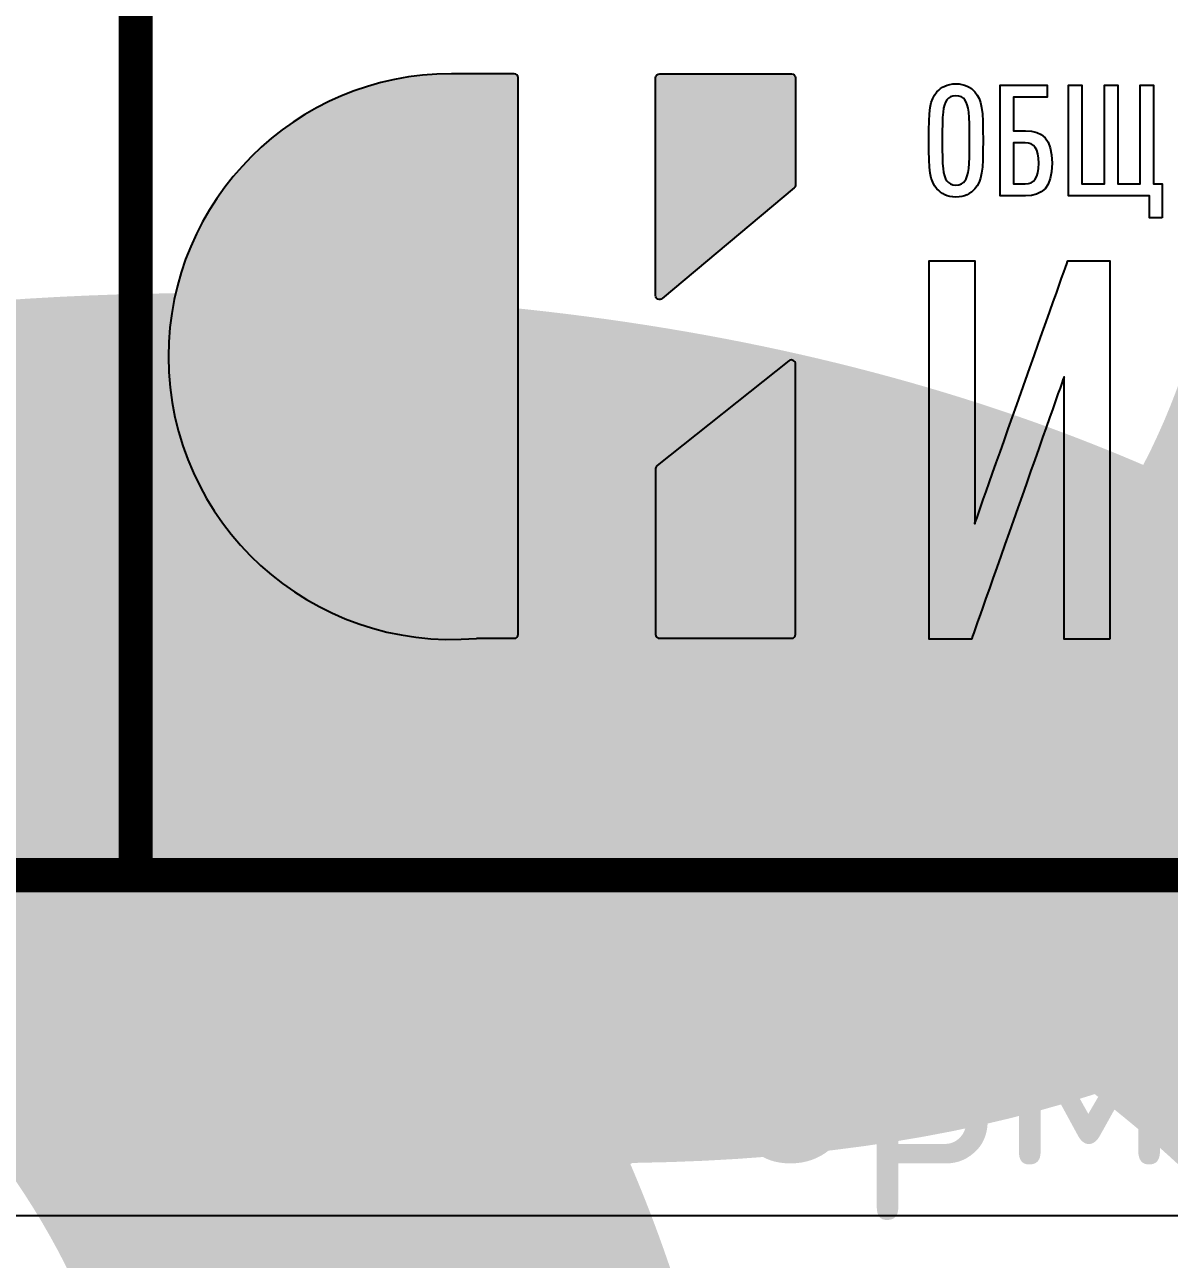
# Model space of a CAD drawing. Header units: millimetres. Extents: x 1642 to 8783, y 1095 to 5441.
# Drawn here: x 6121.37 to 6138.16, y 1174.39 to 1192.5 of the extents above; entities that cross this region are included whole.
import ezdxf
from ezdxf.enums import TextEntityAlignment as Align

# ---------------------------------------------------------------- set-up
doc = ezdxf.new("R2018")
doc.units = ezdxf.units.MM
doc.layers.add('layer 1', color=7, linetype='Continuous')
doc.layers.add('Размеры на чертеже', color=250, linetype='Continuous', lineweight=25)
doc.styles.add('-ISOCPEUR-', font='isocpeur.ttf')
doc.styles.get("Standard").update_dxf_attribs({"font": 'arial.ttf'})

# ---------------------------------------------------------------- blocks, each defined once
blk = doc.blocks.new('*U307')
blk.add_attdef('РАЗРАБОТАЛ', text='', height=2.5).set_placement((721.5005976890388, -264.224221812266), align=Align.MIDDLE_LEFT)
at = {"flags": 8}
for tag, height, p in [('ДАТА', 2.5, (761.0744886490843, -264.401556538995)), ('ЛИСТ', 3, (857.3877593080069, -271.9153466302735)), ('ЛИСТОВ', 3, (874.8877593080069, -271.9153466302735))]:
    blk.add_attdef(tag, text='', height=height, dxfattribs=at).set_placement(p, align=Align.MIDDLE_CENTER)
blk.add_attdef('ПРОВЕРИЛ', (721.7490166648167, -270.7292529197243), '', height=2.5)
at = {"lineweight": 30, "flags": 104}
for tag, p in [('ТЕПЛОВЫЕ_СЕТИ', (801, -269.5000000000002)), ('ИМЯ_ЧЕРТЕЖА', (801, -284.5000000000002))]:
    blk.add_attdef(tag, text='', height=3, dxfattribs=at).set_placement(p, align=Align.MIDDLE_CENTER)
at = {"style": '-ISOCPEUR-', "flags": 8}
blk.add_attdef('ФОРМАТ', text='', height=3, dxfattribs=at).set_placement((851.9722318023564, -294.7451189059736), align=Align.MIDDLE_CENTER)
blk = doc.blocks.new('Лого')
h = blk.add_hatch(color=151)
h.set_gradient(color1=(158, 191, 227), color2=(46, 54, 92), tint=1, name='HEMISPHERICAL')
edge = h.paths.add_edge_path()
edge.add_spline(control_points=[(0.3489983046232474, 0.4942887502749311), (-0.1908816953767527, 0.4467987502749313), (-0.6571016953767526, 0.8707187502749321), (-0.6571016953767526, 1.414618750274931), (-0.6571016953767526, 1.414618750274931), (-0.6571016953767526, 1.924938750274931), (-0.24341169537675, 2.338628750274932), (0.2669083046232501, 2.338628750274932), (0.2669083046232501, 2.338628750274932), (0.2669083046232501, 2.338628750274932), (0.4713983046232499, 2.338628750274932), (0.4713983046232499, 2.338628750274932), (0.4713983046232499, 2.338628750274932), (0.4786683046232483, 2.338628750274932), (0.4845983046232476, 2.332698750274933), (0.4845983046232476, 2.325428750274932), (0.4845983046232476, 2.325428750274932), (0.4845983046232476, 2.325428750274932), (0.4845983046232476, 0.5075387502749322), (0.4845983046232476, 0.5075387502749322), (0.4845983046232476, 0.5075387502749322), (0.4845983046232476, 0.5002687502749321), (0.4786683046232483, 0.494338750274931), (0.4713983046232499, 0.494338750274931), (0.4713983046232499, 0.494338750274931), (0.4713983046232499, 0.494338750274931), (0.3501583046232497, 0.494338750274931), (0.3501583046232497, 0.494338750274931), (0.3501583046232497, 0.494338750274931), (0.3497483046232475, 0.494338750274931), (0.3494083046232497, 0.4943287502749314), (0.3489983046232474, 0.4942887502749311)], knot_values=[0, 0, 0, 0, 0.1111111111111111, 0.1111111111111111, 0.1111111111111111, 0.1111213751111111, 0.2222222222222222, 0.2222222222222222, 0.2222222222222222, 0.2222324862222222, 0.3333333333333333, 0.3333333333333333, 0.3333333333333333, 0.3333435973333333, 0.4444444444444444, 0.4444444444444444, 0.4444444444444444, 0.4444547084444444, 0.5555555555555556, 0.5555555555555556, 0.5555555555555556, 0.5555658195555556, 0.6666666666666666, 0.6666666666666666, 0.6666666666666666, 0.6666769306666667, 0.7777777777777778, 0.7777777777777778, 0.7777777777777778, 0.7777880417777778, 1, 1, 1, 1], degree=3, periodic=0)
edge = h.paths.add_edge_path()
edge.add_spline(control_points=[(0.9550983046232489, 1.604018750274932), (0.9550983046232489, 1.604018750274932), (1.38534830462325, 1.965978750274932), (1.38534830462325, 1.965978750274932), (1.38534830462325, 1.965978750274932), (1.388428304623247, 1.968578750274931), (1.390038304623246, 1.972048750274931), (1.390038304623246, 1.976088750274933), (1.390038304623246, 1.976088750274933), (1.390038304623246, 1.976088750274933), (1.390038304623246, 2.325428750274932), (1.390038304623246, 2.325428750274932), (1.390038304623246, 2.325428750274932), (1.390038304623246, 2.332698750274933), (1.38411830462325, 2.338628750274932), (1.376838304623249, 2.338628750274932), (1.376838304623249, 2.338628750274932), (1.376838304623249, 2.338628750274932), (0.9465983046232473, 2.338628750274932), (0.9465983046232473, 2.338628750274932), (0.9465983046232473, 2.338628750274932), (0.939328304623249, 2.338628750274932), (0.9333983046232461, 2.332698750274933), (0.9333983046232461, 2.325428750274932), (0.9333983046232461, 2.325428750274932), (0.9333983046232461, 2.325428750274932), (0.9333983046232461, 1.614118750274931), (0.9333983046232461, 1.614118750274931), (0.9333983046232461, 1.614118750274931), (0.9333983046232461, 1.608858750274932), (0.9362683046232476, 1.604358750274931), (0.9410283046232486, 1.602138750274932), (0.9410283046232486, 1.602138750274932), (0.9457983046232492, 1.599938750274932), (0.9510783046232483, 1.600638750274932), (0.9550983046232489, 1.604018750274932)], knot_values=[0, 0, 0, 0, 0.1, 0.1, 0.1, 0.100010264, 0.2, 0.2, 0.2, 0.200010264, 0.3, 0.3, 0.3, 0.300010264, 0.4, 0.4, 0.4, 0.400010264, 0.5, 0.5, 0.5, 0.500010264, 0.6, 0.6, 0.6, 0.600010264, 0.7, 0.7, 0.7, 0.700010264, 0.8, 0.8, 0.8, 0.8000102640000001, 1, 1, 1, 1], degree=3, periodic=0)
edge = h.paths.add_edge_path()
edge.add_spline(control_points=[(0.9383883046232491, 1.059308750274932), (0.9383883046232491, 1.059308750274932), (1.368628304623247, 1.400708750274932), (1.368628304623247, 1.400708750274932), (1.368628304623247, 1.400708750274932), (1.372698304623249, 1.403928750274932), (1.377908304623247, 1.404508750274932), (1.382588304623248, 1.402258750274932), (1.382588304623248, 1.402258750274932), (1.387258304623249, 1.400008750274932), (1.390038304623246, 1.395558750274931), (1.390038304623246, 1.390378750274932), (1.390038304623246, 1.390378750274932), (1.390038304623246, 1.390378750274932), (1.390038304623246, 0.5075387502749322), (1.390038304623246, 0.5075387502749322), (1.390038304623246, 0.5075387502749322), (1.390038304623246, 0.5002687502749321), (1.38411830462325, 0.494338750274931), (1.376838304623249, 0.494338750274931), (1.376838304623249, 0.494338750274931), (1.376838304623249, 0.494338750274931), (0.9465983046232473, 0.494338750274931), (0.9465983046232473, 0.494338750274931), (0.9465983046232473, 0.494338750274931), (0.939328304623249, 0.494338750274931), (0.9333983046232461, 0.5002687502749321), (0.9333983046232461, 0.5075387502749322), (0.9333983046232461, 0.5075387502749322), (0.9333983046232461, 0.5075387502749322), (0.9333983046232461, 1.048968750274932), (0.9333983046232461, 1.048968750274932), (0.9333983046232461, 1.048968750274932), (0.9333983046232461, 1.053128750274931), (0.9351283046232481, 1.056718750274932), (0.9383883046232491, 1.059308750274932)], knot_values=[0, 0, 0, 0, 0.1, 0.1, 0.1, 0.100010264, 0.2, 0.2, 0.2, 0.200010264, 0.3, 0.3, 0.3, 0.300010264, 0.4, 0.4, 0.4, 0.400010264, 0.5, 0.5, 0.5, 0.500010264, 0.6, 0.6, 0.6, 0.600010264, 0.7, 0.7, 0.7, 0.700010264, 0.8, 0.8, 0.8, 0.8000102640000001, 1, 1, 1, 1], degree=3, periodic=0)
at = {"layer": 'layer 1', "color": 159}
for points, knots in [([(0.3489983046232474, 0.4942887502749311), (-0.1908816953767527, 0.4467987502749313), (-0.6571016953767526, 0.8707187502749321), (-0.6571016953767526, 1.414618750274931), (-0.6571016953767526, 1.414618750274931), (-0.6571016953767526, 1.924938750274931), (-0.24341169537675, 2.338628750274932), (0.2669083046232501, 2.338628750274932), (0.2669083046232501, 2.338628750274932), (0.2669083046232501, 2.338628750274932), (0.4713983046232499, 2.338628750274932), (0.4713983046232499, 2.338628750274932), (0.4713983046232499, 2.338628750274932), (0.4786683046232483, 2.338628750274932), (0.4845983046232476, 2.332698750274933), (0.4845983046232476, 2.325428750274932), (0.4845983046232476, 2.325428750274932), (0.4845983046232476, 2.325428750274932), (0.4845983046232476, 0.5075387502749322), (0.4845983046232476, 0.5075387502749322), (0.4845983046232476, 0.5075387502749322), (0.4845983046232476, 0.5002687502749321), (0.4786683046232483, 0.494338750274931), (0.4713983046232499, 0.494338750274931), (0.4713983046232499, 0.494338750274931), (0.4713983046232499, 0.494338750274931), (0.3501583046232497, 0.494338750274931), (0.3501583046232497, 0.494338750274931), (0.3501583046232497, 0.494338750274931), (0.3497483046232475, 0.494338750274931), (0.3494083046232497, 0.4943287502749314), (0.3489983046232474, 0.4942887502749311)], [0, 0, 0, 0, 0.1111111111111111, 0.1111111111111111, 0.1111111111111111, 0.1111111211111111, 0.2222222222222222, 0.2222222222222222, 0.2222222222222222, 0.2222222322222222, 0.3333333333333333, 0.3333333333333333, 0.3333333333333333, 0.3333333433333333, 0.4444444444444444, 0.4444444444444444, 0.4444444444444444, 0.4444444544444444, 0.5555555555555556, 0.5555555555555556, 0.5555555555555556, 0.5555555655555556, 0.6666666666666666, 0.6666666666666666, 0.6666666666666666, 0.6666666766666667, 0.7777777777777778, 0.7777777777777778, 0.7777777777777778, 0.7777777877777778, 1, 1, 1, 1]), ([(0.9550983046232489, 1.604018750274932), (0.9550983046232489, 1.604018750274932), (1.38534830462325, 1.965978750274932), (1.38534830462325, 1.965978750274932), (1.38534830462325, 1.965978750274932), (1.388428304623247, 1.968578750274931), (1.390038304623246, 1.972048750274931), (1.390038304623246, 1.976088750274933), (1.390038304623246, 1.976088750274933), (1.390038304623246, 1.976088750274933), (1.390038304623246, 2.325428750274932), (1.390038304623246, 2.325428750274932), (1.390038304623246, 2.325428750274932), (1.390038304623246, 2.332698750274933), (1.38411830462325, 2.338628750274932), (1.376838304623249, 2.338628750274932), (1.376838304623249, 2.338628750274932), (1.376838304623249, 2.338628750274932), (0.9465983046232473, 2.338628750274932), (0.9465983046232473, 2.338628750274932), (0.9465983046232473, 2.338628750274932), (0.939328304623249, 2.338628750274932), (0.9333983046232461, 2.332698750274933), (0.9333983046232461, 2.325428750274932), (0.9333983046232461, 2.325428750274932), (0.9333983046232461, 2.325428750274932), (0.9333983046232461, 1.614118750274931), (0.9333983046232461, 1.614118750274931), (0.9333983046232461, 1.614118750274931), (0.9333983046232461, 1.608858750274932), (0.9362683046232476, 1.604358750274931), (0.9410283046232486, 1.602138750274932), (0.9410283046232486, 1.602138750274932), (0.9457983046232492, 1.599938750274932), (0.9510783046232483, 1.600638750274932), (0.9550983046232489, 1.604018750274932)], [0, 0, 0, 0, 0.1, 0.1, 0.1, 0.10000001, 0.2, 0.2, 0.2, 0.20000001, 0.3, 0.3, 0.3, 0.30000001, 0.4, 0.4, 0.4, 0.40000001, 0.5, 0.5, 0.5, 0.50000001, 0.6, 0.6, 0.6, 0.60000001, 0.7, 0.7, 0.7, 0.70000001, 0.8, 0.8, 0.8, 0.8000000100000001, 1, 1, 1, 1]), ([(2.00226830462325, 2.120708750274932), (2.00226830462325, 2.220768750274932), (1.999218304623248, 2.253278750274932), (1.975858304623248, 2.279178750274932), (1.975858304623248, 2.279178750274932), (1.961628304623247, 2.294928750274932), (1.942328304623249, 2.305588750274932), (1.913888304623249, 2.305588750274932), (1.913888304623249, 2.305588750274932), (1.88544830462325, 2.305588750274932), (1.866148304623248, 2.294928750274932), (1.851918304623247, 2.279178750274932), (1.851918304623247, 2.279178750274932), (1.828558304623247, 2.253278750274932), (1.825508304623249, 2.220768750274932), (1.825508304623249, 2.120708750274932), (1.825508304623249, 2.120708750274932), (1.825508304623249, 2.020648750274932), (1.828558304623247, 1.988138750274931), (1.851918304623247, 1.962238750274931), (1.851918304623247, 1.962238750274931), (1.866148304623248, 1.946488750274932), (1.88544830462325, 1.935828750274931), (1.913888304623249, 1.935828750274931), (1.913888304623249, 1.935828750274931), (1.942328304623249, 1.935828750274931), (1.961628304623247, 1.946488750274932), (1.975858304623248, 1.962238750274931), (1.975858304623248, 1.962238750274931), (1.999218304623248, 1.988138750274931), (2.00226830462325, 2.020648750274932), (2.00226830462325, 2.120708750274932)], [0, 0, 0, 0, 0.1111111111111111, 0.1111111111111111, 0.1111111111111111, 0.1111111211111111, 0.2222222222222222, 0.2222222222222222, 0.2222222222222222, 0.2222222322222222, 0.3333333333333333, 0.3333333333333333, 0.3333333333333333, 0.3333333433333333, 0.4444444444444444, 0.4444444444444444, 0.4444444444444444, 0.4444444544444444, 0.5555555555555556, 0.5555555555555556, 0.5555555555555556, 0.5555555655555556, 0.6666666666666666, 0.6666666666666666, 0.6666666666666666, 0.6666666766666667, 0.7777777777777778, 0.7777777777777778, 0.7777777777777778, 0.7777777877777778, 1, 1, 1, 1]), ([(2.22777830462325, 2.046048750274931), (2.22777830462325, 2.126298750274932), (2.19578830462325, 2.152198750274932), (2.140928304623248, 2.152198750274932), (2.140928304623248, 2.152198750274932), (2.140928304623248, 2.152198750274932), (2.102328304623249, 2.152198750274932), (2.102328304623249, 2.152198750274932), (2.102328304623249, 2.152198750274932), (2.102328304623249, 2.152198750274932), (2.102328304623249, 2.262418750274932), (2.102328304623249, 2.262418750274932), (2.102328304623249, 2.262418750274932), (2.102328304623249, 2.262418750274932), (2.211528304623247, 2.262418750274932), (2.211528304623247, 2.262418750274932), (2.211528304623247, 2.262418750274932), (2.211528304623247, 2.262418750274932), (2.211528304623247, 2.301528750274931), (2.211528304623247, 2.301528750274931), (2.211528304623247, 2.301528750274931), (2.211528304623247, 2.301528750274931), (2.058648304623247, 2.301528750274931), (2.058648304623247, 2.301528750274931), (2.058648304623247, 2.301528750274931), (2.058648304623247, 2.301528750274931), (2.058648304623247, 1.939888750274932), (2.058648304623247, 1.939888750274932), (2.058648304623247, 1.939888750274932), (2.058648304623247, 1.939888750274932), (2.140928304623248, 1.939888750274932), (2.140928304623248, 1.939888750274932), (2.140928304623248, 1.939888750274932), (2.195278304623248, 1.939888750274932), (2.22777830462325, 1.966298750274932), (2.22777830462325, 2.046048750274931)], [0, 0, 0, 0, 0.1, 0.1, 0.1, 0.10000001, 0.2, 0.2, 0.2, 0.20000001, 0.3, 0.3, 0.3, 0.30000001, 0.4, 0.4, 0.4, 0.40000001, 0.5, 0.5, 0.5, 0.50000001, 0.6, 0.6, 0.6, 0.60000001, 0.7, 0.7, 0.7, 0.70000001, 0.8, 0.8, 0.8, 0.8000000100000001, 1, 1, 1, 1]), ([(2.587378304623247, 1.867768750274932), (2.587378304623247, 1.867768750274932), (2.587378304623247, 1.978998750274933), (2.587378304623247, 1.978998750274933), (2.587378304623247, 1.978998750274933), (2.587378304623247, 1.978998750274933), (2.558938304623247, 1.978998750274933), (2.558938304623247, 1.978998750274933), (2.558938304623247, 1.978998750274933), (2.558938304623247, 1.978998750274933), (2.558938304623247, 2.301528750274931), (2.558938304623247, 2.301528750274931), (2.558938304623247, 2.301528750274931), (2.558938304623247, 2.301528750274931), (2.515258304623249, 2.301528750274931), (2.515258304623249, 2.301528750274931), (2.515258304623249, 2.301528750274931), (2.515258304623249, 2.301528750274931), (2.515258304623249, 1.978998750274933), (2.515258304623249, 1.978998750274933), (2.515258304623249, 1.978998750274933), (2.515258304623249, 1.978998750274933), (2.44212830462325, 1.978998750274933), (2.44212830462325, 1.978998750274933), (2.44212830462325, 1.978998750274933), (2.44212830462325, 1.978998750274933), (2.44212830462325, 2.301528750274931), (2.44212830462325, 2.301528750274931), (2.44212830462325, 2.301528750274931), (2.44212830462325, 2.301528750274931), (2.398448304623248, 2.301528750274931), (2.398448304623248, 2.301528750274931), (2.398448304623248, 2.301528750274931), (2.398448304623248, 2.301528750274931), (2.398448304623248, 1.978998750274933), (2.398448304623248, 1.978998750274933), (2.398448304623248, 1.978998750274933), (2.398448304623248, 1.978998750274933), (2.325308304623249, 1.978998750274933), (2.325308304623249, 1.978998750274933), (2.325308304623249, 1.978998750274933), (2.325308304623249, 1.978998750274933), (2.325308304623249, 2.301528750274931), (2.325308304623249, 2.301528750274931), (2.325308304623249, 2.301528750274931), (2.325308304623249, 2.301528750274931), (2.281628304623247, 2.301528750274931), (2.281628304623247, 2.301528750274931), (2.281628304623247, 2.301528750274931), (2.281628304623247, 2.301528750274931), (2.281628304623247, 1.939888750274932), (2.281628304623247, 1.939888750274932), (2.281628304623247, 1.939888750274932), (2.281628304623247, 1.939888750274932), (2.545738304623249, 1.939888750274932), (2.545738304623249, 1.939888750274932), (2.545738304623249, 1.939888750274932), (2.545738304623249, 1.939888750274932), (2.545738304623249, 1.867768750274932), (2.545738304623249, 1.867768750274932), (2.545738304623249, 1.867768750274932), (2.545738304623249, 1.867768750274932), (2.587378304623247, 1.867768750274932), (2.587378304623247, 1.867768750274932)], [0, 0, 0, 0, 0.0588235294117647, 0.0588235294117647, 0.0588235294117647, 0.0588235394117647, 0.1176470588235294, 0.1176470588235294, 0.1176470588235294, 0.1176470688235294, 0.1764705882352941, 0.1764705882352941, 0.1764705882352941, 0.1764705982352941, 0.2352941176470588, 0.2352941176470588, 0.2352941176470588, 0.2352941276470588, 0.2941176470588235, 0.2941176470588235, 0.2941176470588235, 0.2941176570588235, 0.3529411764705883, 0.3529411764705883, 0.3529411764705883, 0.3529411864705883, 0.4117647058823529, 0.4117647058823529, 0.4117647058823529, 0.4117647158823529, 0.4705882352941176, 0.4705882352941176, 0.4705882352941176, 0.4705882452941176, 0.5294117647058824, 0.5294117647058824, 0.5294117647058824, 0.5294117747058824, 0.5882352941176471, 0.5882352941176471, 0.5882352941176471, 0.5882353041176471, 0.6470588235294118, 0.6470588235294118, 0.6470588235294118, 0.6470588335294118, 0.7058823529411765, 0.7058823529411765, 0.7058823529411765, 0.7058823629411766, 0.7647058823529411, 0.7647058823529411, 0.7647058823529411, 0.7647058923529412, 0.8235294117647058, 0.8235294117647058, 0.8235294117647058, 0.8235294217647059, 0.8823529411764706, 0.8823529411764706, 0.8823529411764706, 0.8823529511764706, 1, 1, 1, 1]), ([(1.958588304623248, 2.120708750274932), (1.958588304623248, 2.034868750274931), (1.956048304623248, 2.005918750274931), (1.94334830462325, 1.988648750274931), (1.94334830462325, 1.988648750274931), (1.93724830462325, 1.980518750274932), (1.928108304623247, 1.974938750274932), (1.913888304623249, 1.974938750274932), (1.913888304623249, 1.974938750274932), (1.899668304623248, 1.974938750274932), (1.890018304623247, 1.980518750274932), (1.883918304623247, 1.988648750274931), (1.883918304623247, 1.988648750274931), (1.871228304623248, 2.005918750274931), (1.869188304623247, 2.034868750274931), (1.869188304623247, 2.120708750274932), (1.869188304623247, 2.120708750274932), (1.869188304623247, 2.206548750274932), (1.871228304623248, 2.235498750274932), (1.883918304623247, 2.252768750274932), (1.883918304623247, 2.252768750274932), (1.890018304623247, 2.260898750274931), (1.899668304623248, 2.266478750274931), (1.913888304623249, 2.266478750274931), (1.913888304623249, 2.266478750274931), (1.928108304623247, 2.266478750274931), (1.93724830462325, 2.260898750274931), (1.94334830462325, 2.252768750274932), (1.94334830462325, 2.252768750274932), (1.956048304623248, 2.235498750274932), (1.958588304623248, 2.206548750274932), (1.958588304623248, 2.120708750274932)], [0, 0, 0, 0, 0.1111111111111111, 0.1111111111111111, 0.1111111111111111, 0.1111111211111111, 0.2222222222222222, 0.2222222222222222, 0.2222222222222222, 0.2222222322222222, 0.3333333333333333, 0.3333333333333333, 0.3333333333333333, 0.3333333433333333, 0.4444444444444444, 0.4444444444444444, 0.4444444444444444, 0.4444444544444444, 0.5555555555555556, 0.5555555555555556, 0.5555555555555556, 0.5555555655555556, 0.6666666666666666, 0.6666666666666666, 0.6666666666666666, 0.6666666766666667, 0.7777777777777778, 0.7777777777777778, 0.7777777777777778, 0.7777777877777778, 1, 1, 1, 1]), ([(2.184098304623248, 2.046048750274931), (2.184098304623248, 1.997278750274932), (2.168868304623249, 1.978998750274933), (2.14041830462325, 1.978998750274933), (2.14041830462325, 1.978998750274933), (2.14041830462325, 1.978998750274933), (2.102328304623249, 1.978998750274933), (2.102328304623249, 1.978998750274933), (2.102328304623249, 1.978998750274933), (2.102328304623249, 1.978998750274933), (2.102328304623249, 2.112578750274931), (2.102328304623249, 2.112578750274931), (2.102328304623249, 2.112578750274931), (2.102328304623249, 2.112578750274931), (2.14041830462325, 2.112578750274931), (2.14041830462325, 2.112578750274931), (2.14041830462325, 2.112578750274931), (2.168868304623249, 2.112578750274931), (2.184098304623248, 2.094808750274932), (2.184098304623248, 2.046048750274931)], [0, 0, 0, 0, 0.1666666666666667, 0.1666666666666667, 0.1666666666666667, 0.1666666766666667, 0.3333333333333333, 0.3333333333333333, 0.3333333333333333, 0.3333333433333333, 0.5, 0.5, 0.5, 0.50000001, 0.6666666666666666, 0.6666666666666666, 0.6666666666666666, 0.6666666766666667, 1, 1, 1, 1]), ([(2.416048304623249, 0.491428750274931), (2.416048304623249, 0.491428750274931), (2.416048304623249, 1.727178750274932), (2.416048304623249, 1.727178750274932), (2.416048304623249, 1.727178750274932), (2.416048304623249, 1.727178750274932), (2.278948304623249, 1.727178750274932), (2.278948304623249, 1.727178750274932), (2.278948304623249, 1.727178750274932), (2.278948304623249, 1.727178750274932), (1.975218304623247, 0.8680587502749315), (1.975218304623247, 0.8680587502749315), (1.975218304623247, 0.8680587502749315), (1.975218304623247, 0.8680587502749315), (1.975218304623247, 1.727178750274932), (1.975218304623247, 1.727178750274932), (1.975218304623247, 1.727178750274932), (1.975218304623247, 1.727178750274932), (1.825958304623249, 1.727178750274932), (1.825958304623249, 1.727178750274932), (1.825958304623249, 1.727178750274932), (1.825958304623249, 1.727178750274932), (1.825958304623249, 0.491428750274931), (1.825958304623249, 0.491428750274931), (1.825958304623249, 0.491428750274931), (1.825958304623249, 0.491428750274931), (1.964808304623247, 0.491428750274931), (1.964808304623247, 0.491428750274931), (1.964808304623247, 0.491428750274931), (1.964808304623247, 0.491428750274931), (2.266798304623247, 1.348818750274932), (2.266798304623247, 1.348818750274932), (2.266798304623247, 1.348818750274932), (2.266798304623247, 1.348818750274932), (2.266798304623247, 0.491428750274931), (2.266798304623247, 0.491428750274931), (2.266798304623247, 0.491428750274931), (2.266798304623247, 0.491428750274931), (2.416048304623249, 0.491428750274931), (2.416048304623249, 0.491428750274931)], [0, 0, 0, 0, 0.0909090909090909, 0.0909090909090909, 0.0909090909090909, 0.09090910090909089, 0.1818181818181818, 0.1818181818181818, 0.1818181818181818, 0.1818181918181818, 0.2727272727272727, 0.2727272727272727, 0.2727272727272727, 0.2727272827272727, 0.3636363636363636, 0.3636363636363636, 0.3636363636363636, 0.3636363736363636, 0.4545454545454545, 0.4545454545454545, 0.4545454545454545, 0.4545454645454545, 0.5454545454545454, 0.5454545454545454, 0.5454545454545454, 0.5454545554545455, 0.6363636363636364, 0.6363636363636364, 0.6363636363636364, 0.6363636463636364, 0.7272727272727273, 0.7272727272727273, 0.7272727272727273, 0.7272727372727273, 0.8181818181818182, 0.8181818181818182, 0.8181818181818182, 0.8181818281818183, 1, 1, 1, 1]), ([(0.9383883046232491, 1.059308750274932), (0.9383883046232491, 1.059308750274932), (1.368628304623247, 1.400708750274932), (1.368628304623247, 1.400708750274932), (1.368628304623247, 1.400708750274932), (1.372698304623249, 1.403928750274932), (1.377908304623247, 1.404508750274932), (1.382588304623248, 1.402258750274932), (1.382588304623248, 1.402258750274932), (1.387258304623249, 1.400008750274932), (1.390038304623246, 1.395558750274931), (1.390038304623246, 1.390378750274932), (1.390038304623246, 1.390378750274932), (1.390038304623246, 1.390378750274932), (1.390038304623246, 0.5075387502749322), (1.390038304623246, 0.5075387502749322), (1.390038304623246, 0.5075387502749322), (1.390038304623246, 0.5002687502749321), (1.38411830462325, 0.494338750274931), (1.376838304623249, 0.494338750274931), (1.376838304623249, 0.494338750274931), (1.376838304623249, 0.494338750274931), (0.9465983046232473, 0.494338750274931), (0.9465983046232473, 0.494338750274931), (0.9465983046232473, 0.494338750274931), (0.939328304623249, 0.494338750274931), (0.9333983046232461, 0.5002687502749321), (0.9333983046232461, 0.5075387502749322), (0.9333983046232461, 0.5075387502749322), (0.9333983046232461, 0.5075387502749322), (0.9333983046232461, 1.048968750274932), (0.9333983046232461, 1.048968750274932), (0.9333983046232461, 1.048968750274932), (0.9333983046232461, 1.053128750274931), (0.9351283046232481, 1.056718750274932), (0.9383883046232491, 1.059308750274932)], [0, 0, 0, 0, 0.1, 0.1, 0.1, 0.10000001, 0.2, 0.2, 0.2, 0.20000001, 0.3, 0.3, 0.3, 0.30000001, 0.4, 0.4, 0.4, 0.40000001, 0.5, 0.5, 0.5, 0.50000001, 0.6, 0.6, 0.6, 0.60000001, 0.7, 0.7, 0.7, 0.70000001, 0.8, 0.8, 0.8, 0.8000000100000001, 1, 1, 1, 1])]:
    blk.add_open_spline(points, degree=3, knots=knots, dxfattribs=at)
blk = doc.blocks.new('*U305')
blk.add_lwpolyline([(0, 0), (420, 0), (420, -297), (0, -297)], close=True)
at = {"const_width": 0.5}
blk.add_lwpolyline([(20, -5), (415, -5), (415, -292), (20, -292)], close=True, dxfattribs=at)
blk.add_lwpolyline([(365, -262.0000000000002), (365, -292)], dxfattribs=at)
at = {"xscale": 4.492609629394886, "yscale": 4.492609629394886, "zscale": 4.492609629394886}
blk.add_blockref('Лого', (368.4336363911862, -290.7448032821994), dxfattribs=at)
blk.add_attdef('РАЗРАБОТАЛ', text='', height=2.5).set_placement((250.5005976890388, -264.224221812266), align=Align.MIDDLE_LEFT)
at = {"flags": 8}
for tag, height, p in [('ДАТА', 2.5, (290.0744886490843, -264.401556538995)), ('ЛИСТ', 3, (386.3877593080069, -271.9153466302735)), ('ЛИСТОВ', 3, (403.8877593080069, -271.9153466302735))]:
    blk.add_attdef(tag, text='', height=height, dxfattribs=at).set_placement(p, align=Align.MIDDLE_CENTER)
blk.add_attdef('ПРОВЕРИЛ', (250.7490166648167, -270.7292529197243), '', height=2.5)
at = {"lineweight": 30, "flags": 104}
for tag, p in [('ТЕПЛОВЫЕ_СЕТИ', (330, -269.5000000000002)), ('ИМЯ_ЧЕРТЕЖА', (330, -284.5000000000002))]:
    blk.add_attdef(tag, text='', height=3, dxfattribs=at).set_placement(p, align=Align.MIDDLE_CENTER)
at = {"style": '-ISOCPEUR-', "flags": 8}
blk.add_attdef('ФОРМАТ', text='', height=3, dxfattribs=at).set_placement((380.9722318023564, -294.7451189059736), align=Align.MIDDLE_CENTER)

msp = doc.modelspace()

# ---------------------------------------------------------------- block references
at = {"layer": 'Размеры на чертеже', "lineweight": 90}
ref = msp.add_blockref('*U307', (3599.970811219761, 1470.681943836372), dxfattribs=at)
lines = msp.add_mtext('Продольный профиль участка тепловой сети', dxfattribs={"layer": '0', "insert": (4400.970811219761, 1186.181943836372), "char_height": 70, "attachment_point": 1})
ref.add_attrib('ИМЯ_ЧЕРТЕЖА', '', (4400.970811219761, 1186.181943836372), dxfattribs={"flags": 104}).embed_mtext(lines)
ref = msp.add_blockref('*U305', (5757.995395918847, 1472.023527119595), dxfattribs=at)
lines = msp.add_mtext('Спецификация использованного оборудования и материалов', dxfattribs={"layer": '0', "insert": (6087.995395918847, 1187.523527119595), "char_height": 70, "attachment_point": 1})
ref.add_attrib('ИМЯ_ЧЕРТЕЖА', '', (6087.995395918847, 1187.523527119595), dxfattribs={"flags": 104}).embed_mtext(lines)
lines = msp.add_mtext('Тепловые сети', dxfattribs={"layer": '0', "insert": (6087.995395918847, 1202.523527119595), "char_height": 70, "attachment_point": 1})
ref.add_attrib('ТЕПЛОВЫЕ_СЕТИ', '', (6087.995395918847, 1202.523527119595), dxfattribs={"flags": 104}).embed_mtext(lines)
ref.add_attrib('ФОРМАТ', 'Формат А3', dxfattribs={"layer": '0', "height": 3, "style": '-ISOCPEUR-', "flags": 8}).set_placement((6138.967627721204, 1177.278408213621), align=Align.MIDDLE_CENTER)
ref = msp.add_blockref('*U305', (5296.021704800913, 1471.352745366149), dxfattribs=at)
lines = msp.add_mtext('Маты демпфирующие', dxfattribs={"layer": '0', "insert": (5626.021704800913, 1186.852745366148), "char_height": 70, "attachment_point": 1})
ref.add_attrib('ИМЯ_ЧЕРТЕЖА', '', (5626.021704800913, 1186.852745366148), dxfattribs={"flags": 104}).embed_mtext(lines)
lines = msp.add_mtext('Тепловые сети', dxfattribs={"layer": '0', "insert": (5626.021704800913, 1201.852745366148), "char_height": 70, "attachment_point": 1})
ref.add_attrib('ТЕПЛОВЫЕ_СЕТИ', '', (5626.021704800913, 1201.852745366148), dxfattribs={"flags": 104}).embed_mtext(lines)

doc.saveas('drawing.dxf')
